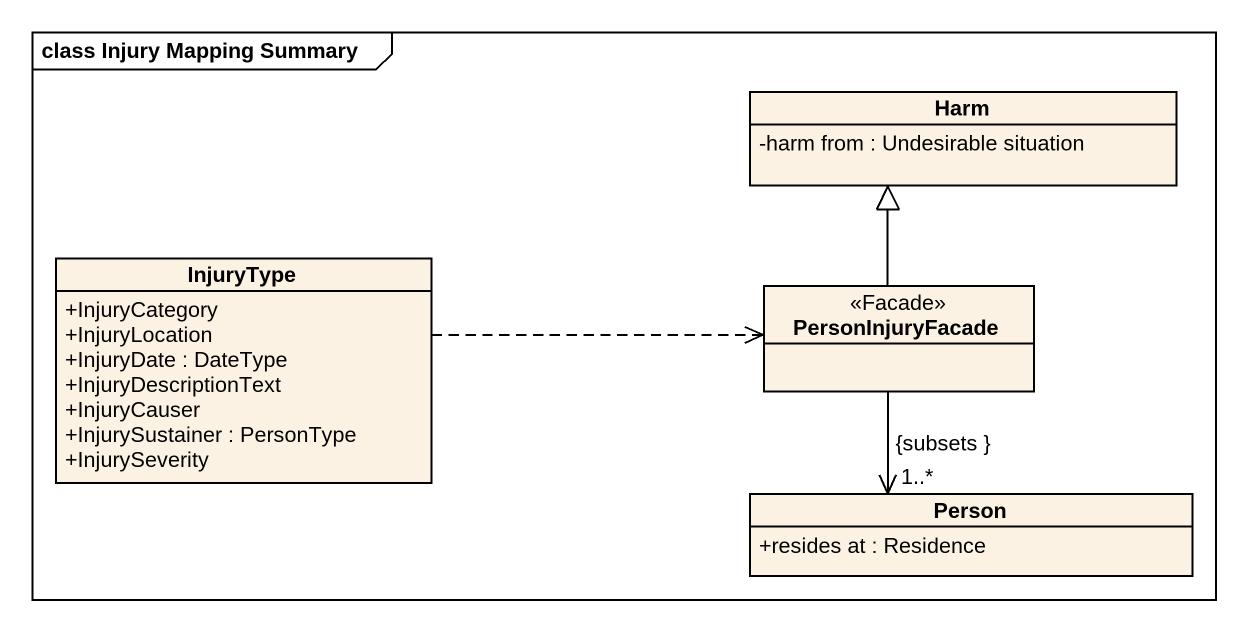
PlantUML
@startuml
mainframe class Injury Mapping Summary
hide circle
hide empty members
skinparam classAttributeIconSize 0
class Harm {
  -harm from : Undesirable situation
}
class InjuryType {
  +InjuryCategory
  +InjuryLocation
  +InjuryDate : DateType
  +InjuryDescriptionText
  +InjuryCauser
  +InjurySustainer : PersonType
  +InjurySeverity
}
class PersonInjuryFacade <<Facade>>
class "Person" as Person_ {
  +resides at : Residence
}
InjuryType .right.> PersonInjuryFacade
PersonInjuryFacade -up-|> Harm
PersonInjuryFacade --> "{subsets }\n1..*" Person_
@enduml
